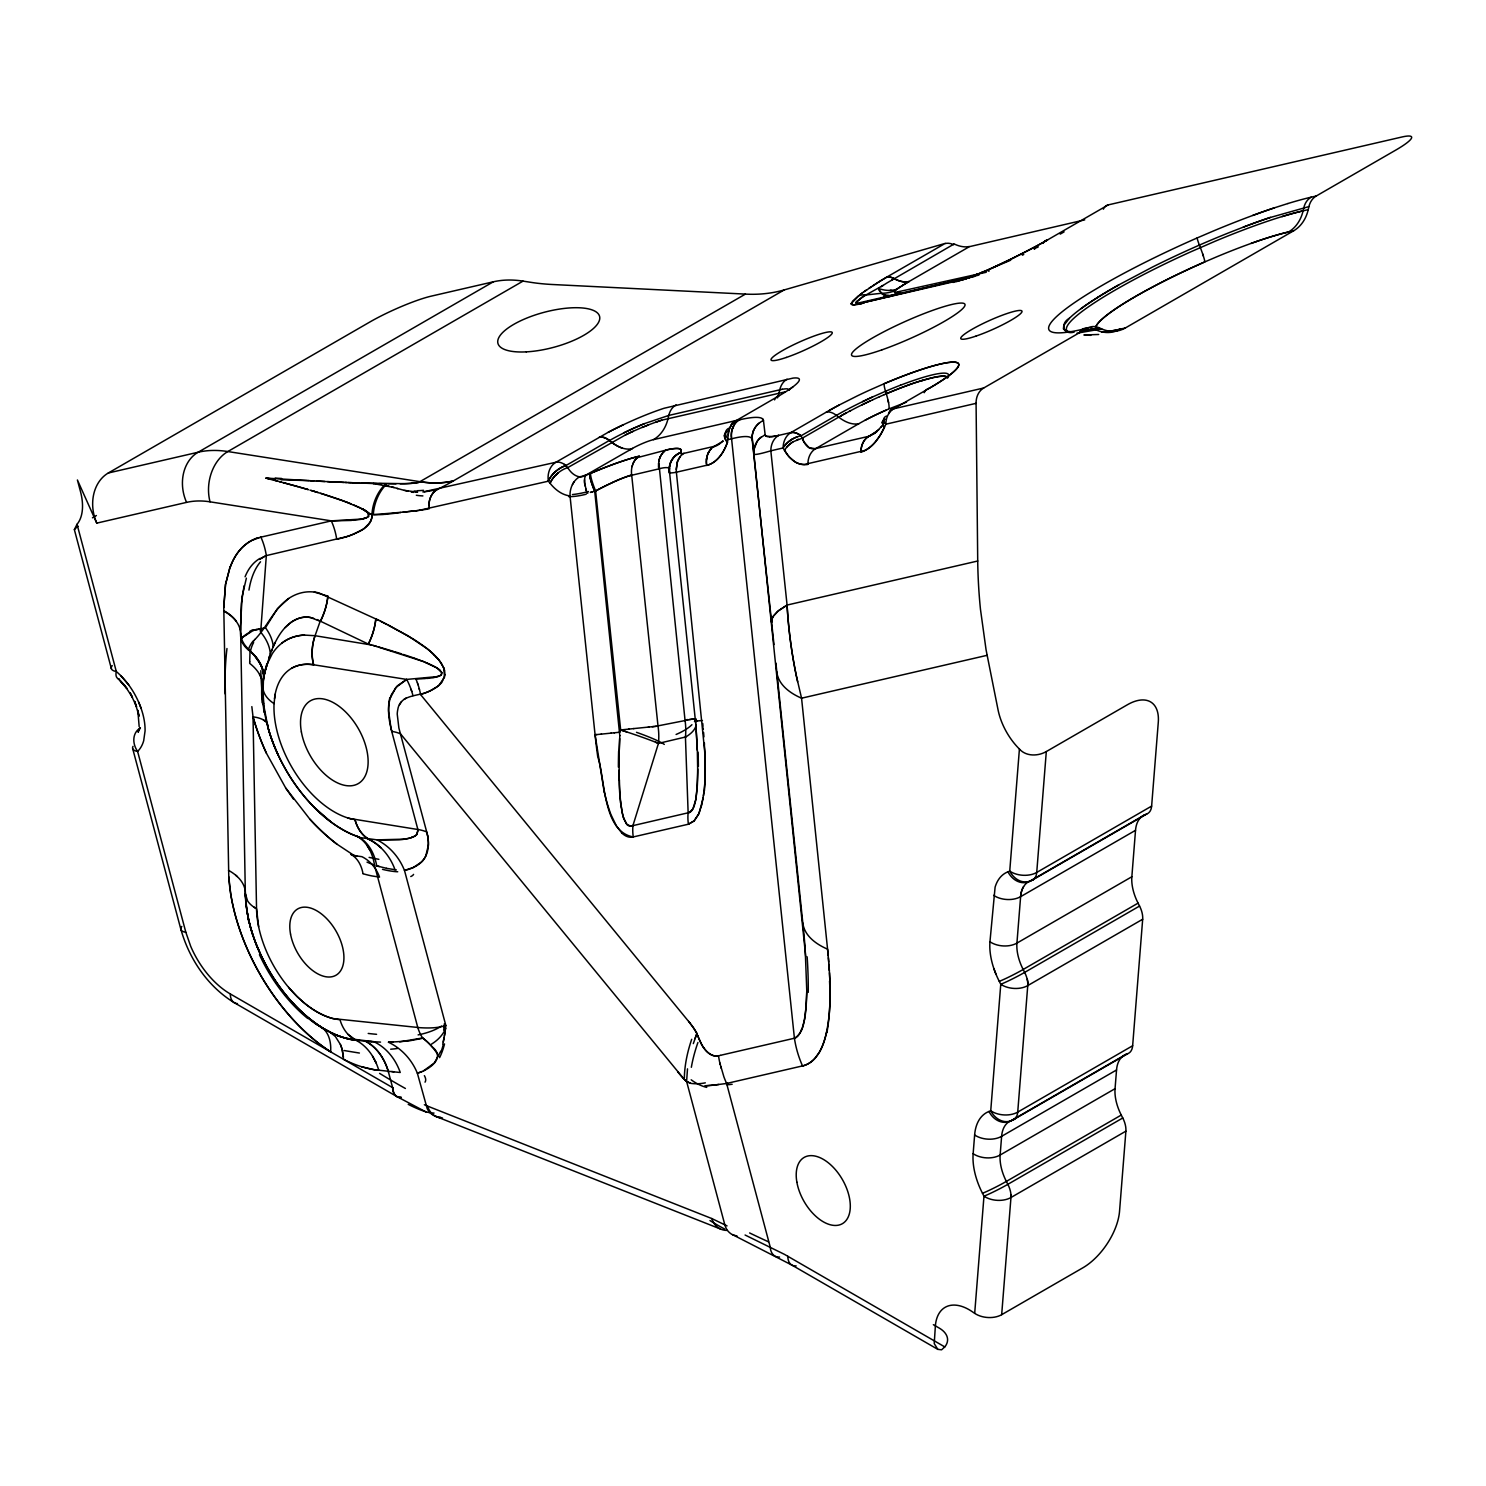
<?xml version="1.0" encoding="UTF-8"?>
<svg xmlns="http://www.w3.org/2000/svg" width="1486" height="1486" viewBox="0 0 1486 1486"><rect width="100%" height="100%" fill="white"/><g stroke="black" fill="none" stroke-linecap="round" stroke-linejoin="round"><path stroke-width="1.5" d="M697.751 768.912L696.971 790.292M704.401 790.868A174.679 103.37 83.8 0 0 704.587 750.189L676.241 470.802L677.133 462.332L680.254 456.536M422.878 491.977L555.894 462.257L608.183 432.315A59.644 8.452 -24.2 0 1 664.168 408.241L792.967 378.113A59.7 8.47 -24.2 0 1 779.388 395.592L735.013 421.281A19.169 15.399 77 0 0 730.183 427.076L729.162 429.603A19.207 15.436 77 0 0 728.214 435.175L727.471 442.271A55.966 33.119 83.8 0 1 706.649 465.434A55.874 33.063 83.8 0 0 727.416 442.196A19.132 9.752 19.7 0 1 727.601 431.07M228.77 876.461L223.773 607.533L225.482 584.667L229.977 567.188M676.167 469.353L677.597 461.05A19.114 15.38 77 0 1 683.987 453.341L714.209 446.357L723.218 441.156M223.773 607.533L225.556 584.147L230.237 566.5M249.722 661.846L249.704 663.388A57.36 35.367 2.8 0 1 262.892 686.421L262.799 688.742M933.357 1324.695L939.189 1328.057A28.698 16.569 0 0 1 944.78 1346.91L941.567 1349.808L937.796 1349.344L791.778 1265.032L731.168 1233.937A19.114 16.309 -61.3 0 1 724.796 1224.687L686.606 1081.437L687.498 1068.861M249.722 661.846L250.019 651.184A38.413 24.129 -1.1 0 1 240.639 635.525L240.602 633.835M826.532 1032.38C823.615 1045.773 817.449 1062.286 802.533 1065.908A86.077 69.229 77 0 1 794.416 1038.231L731.428 437.348A19.095 15.362 77 0 1 731.929 430.216L734.641 424.104A19.095 15.362 77 0 1 738.133 420.557L739.155 419.888A117.283 16.625 -24.2 0 1 762.374 418.68L763.451 420.482A19.021 18.798 -6.8 0 0 759.532 422.841A18.946 18.742 -6.9 0 0 756.374 425.869L755.464 427.058A19.021 18.798 -6.8 0 0 752.12 436.773L805.691 956.334M806.768 991.626L805.914 1008.753A113.233 67.947 70.2 0 1 804.632 1019.303L802.273 1028.015M139.164 726.635L137.808 710.234L139.09 716.196L134.687 701.411L136.582 706.76L130.155 692.866L132.44 697.361L124.508 685.139L120.403 680.885L126.942 688.557L118.1 678.693M386.379 868.233A116.261 25.578 29.4 0 1 379.116 866.449L376.72 865.855A57.36 40.085 -71.6 0 0 358.405 836.822A112.397 64.882 60 0 1 267.963 727.397L267.629 724.536A57.378 19.188 -15.5 0 0 256.558 717.441L253.029 716.809L251.84 706.63M413.832 867.192A200.554 71.068 67.1 0 0 422.767 860.765C429.398 852.76 429.417 841.54 426.723 832.011L398.88 728.029L397.226 714.06A33.435 18.389 63.1 0 1 397.765 709.658C399.938 695.002 416.21 696.377 426.723 692.327A151.033 89.383 83.8 0 0 433.188 689.3L433.931 688.854A77.699 45.973 83.8 0 0 438.909 685.399L444.537 677.17L443.794 667.92M619.235 751.247L619.681 738.561M400.979 1097.225A19.114 11.034 -60 0 1 392.62 1087.622L330.709 1051.902L330.746 1047.556A57.36 31.095 -57.1 0 0 321.812 1027.495L320.53 1026.677A112.527 65.105 60.1 0 1 305.837 1015.588A112.602 65.365 60.1 0 1 291.776 1001.861L288.47 997.96A113.122 65.291 60 0 1 260.533 954.031L259.456 951.672A110.558 65.087 59.8 0 1 256.242 944.52L252.954 934.898A112.936 65.198 60 0 1 250.094 925.314L249.499 922.936A113.103 65.31 60 0 1 248.143 916.973A111.32 64.697 59.8 0 1 247.419 913.481M1011 1196.824L1010.963 1194.874M619.811 735.384L619.383 746.213A463.223 284.792 -88.4 0 0 619.086 756.708L619.272 784.497A156.049 95.94 -88.4 0 0 620.256 799.728L622.151 812.508M444.946 674.625L444.574 670.427M619.792 735.7L594.716 491.309A19.114 2.768 67 0 1 589.831 473.681L590.722 473.291A19.114 2.786 67 0 0 595.607 490.937L620.665 729.96L619.959 732.208L614.145 732.802M1127.763 1053.648L1126.202 1054.261A38.246 22.067 60 0 0 1116.543 1069.976L1115.057 1088.681A38.246 22.086 60 0 0 1121.261 1115.057L1122.766 1117.974A19.114 11.034 60 0 1 1125.886 1131.162L1119.552 1211.146A47.793 25.095 -55.8 0 1 1082.811 1267.837L1001.675 1314.683A19.114 11.962 4.5 0 1 974.686 1313.345L971.993 1311.525A47.793 27.602 60 0 0 935.381 1325.865L934.23 1343.567L937.796 1349.344M428.395 845.051L425.813 855.936A123.431 43.744 67.1 0 1 421.077 862.289L413.238 867.583A338.195 119.827 67.1 0 1 404.471 870.424A57.36 53.515 77.8 0 0 377.091 839.869L361.469 837.77M262.985 684.786L263.542 674.403A57.322 38.617 8.5 0 0 260.254 663.963L254.589 655.735A57.36 38.655 8.5 0 0 250.019 651.184A57.36 38.636 8.5 0 1 255.926 657.332L258.304 660.601M704.773 783.624L703.528 795.772M660.416 456.481L659.858 457.707A18.705 15.046 76.9 0 0 658.744 461.7L684.99 719.893A57.36 46.122 77 0 1 685.436 737.149L688.129 812.693A38.246 30.742 77 0 0 688.408 824.21L633.259 836.934C602.499 831.528 605.341 778.608 597.762 756.894A369.568 218.683 83.8 0 1 595.069 734.753L570.011 495.841A19.132 15.306 -84.5 0 1 579.707 476.746A8.879 2.823 -26 0 0 585.948 474.814M658.539 463.112L658.521 467.477M974.686 1313.345L983.973 1196.174L982.487 1193.277A57.36 33.119 60 0 1 973.144 1153.693L974.63 1134.988A57.36 33.119 60 0 1 988.97 1111.472L990.753 1110.785A19.114 11.944 4.5 0 0 1017.724 1112.104L1132.648 1045.754L1142.678 919.24A19.114 11.034 60 0 0 1139.558 906.051L1138.072 903.135A38.246 22.086 60 0 1 1131.849 876.759L1135.527 830.321A38.246 22.086 60 0 1 1145.093 814.644L1146.858 813.938A19.114 11.034 60 0 0 1151.631 806.099L1158.281 722.4A47.793 25.095 -55.8 0 0 1127.428 704.735L1046.311 751.563C1038.064 756.318 1026.102 756.634 1019.415 749.037A47.812 27.602 60 0 1 998.053 709.862L986.072 649.828L980.463 609.297A143.046 36.946 86.5 0 1 977.714 560.984L976.079 403.338A19.114 15.473 73.4 0 1 983.713 387.995L1087.25 328.22A19.114 15.38 77.1 0 1 1099.083 327.737L1101.665 328.889A38.246 30.742 77 0 0 1125.329 327.979L1293.656 230.794A38.246 30.742 77 0 0 1308.237 209.637L1308.925 206.591A19.114 15.38 77 0 1 1316.225 196.022L1395.688 150.142A47.793 6.78 -24.2 0 0 1401.818 137.028L1108.203 204.901L1047.37 240.026A19.151 11.052 60 0 0 1043.153 243.128M1132.648 1045.754A19.114 11.034 60 0 1 1127.874 1053.611L1012.95 1119.942A19.114 15.547 68.6 0 1 990.735 1110.785L1000.765 984.271L999.279 981.354A57.36 33.119 60 0 1 989.955 941.771L995.1 887.161A57.36 33.119 60 0 1 1007.954 871.818L1009.737 871.112A19.114 11.944 4.5 0 0 1036.726 872.449L1151.631 806.099M1019.415 749.037L1009.737 871.112A19.114 15.547 68.6 0 0 1031.953 880.288L1146.858 813.938M973.144 1153.693A19.114 11.962 4.5 0 0 1000.134 1155.031L1001.62 1136.326A38.246 22.086 60 0 1 1011.186 1120.648L1126.091 1054.298M1001.675 1314.683L1010.963 1197.512A19.114 11.034 60 0 0 1007.861 1184.323L1006.356 1181.407A38.227 22.03 60 0 1 1000.152 1154.993M1046.311 751.563L1036.726 872.449A19.114 11.034 60 0 1 1031.953 880.288L1030.169 880.994A38.246 22.086 60 0 0 1020.622 896.671L1016.926 943.108A38.227 22.011 60.1 0 0 1023.167 969.485L1024.653 972.401A19.114 11.034 60 0 1 1027.755 985.59L1017.724 1112.104A19.114 11.034 60 0 1 1012.95 1119.942L1011.186 1120.648A19.114 15.547 68.6 0 1 988.97 1111.472M278.086 754.777A112.304 64.827 60 0 1 262.911 697.287L263.412 680.439A112.249 64.827 60 0 1 267.499 663.313L272.217 653.821A112.304 64.827 60 0 1 282.024 643.048M427.578 835.689A26.618 9.436 67.1 0 0 426.723 832.011A57.36 19.782 -14.9 0 0 417.882 829.504L349.823 818.526A85.371 49.298 60 0 1 274.056 703.584L275.17 694.166A85.371 49.298 60 0 1 313.657 664.781L406.681 679.418L437.98 676.539M260.31 537.3L260.923 537.152A57.36 46.122 77 0 1 266.328 555.615L260.663 632.089A57.36 34.642 22 0 1 270.285 654.063L264.508 673.381A159.132 120.125 11.9 0 0 263.914 676.576L263.821 677.263A57.36 38.06 8.8 0 0 250.038 651.017L251.673 652.503A57.36 37.819 8.8 0 1 263.821 677.263M724.499 435.788L724.741 434.358M444.927 675.034L441.992 682.167A45.286 26.804 83.8 0 1 437.46 686.476L430.216 690.804A195.093 115.444 83.8 0 1 422.711 693.832L420.557 694.556L688.501 1021.291M704.16 790.775L701.838 804.669L698.513 814.421L694.073 820.959L688.408 824.21L694.148 820.885L698.866 813.659M706.5 459.471L706.983 456.685A18.705 15.046 77 0 1 708.358 452.821L708.989 451.67M445.076 1031.897L442.847 1043.971M274.464 698.754L275.17 694.166M882.517 421.56L882.424 422.786L883.018 420.519A19.299 7.746 24.6 0 1 884.486 419.312M703.212 797.759L699.219 812.823M753.959 449.589L757.173 441.342A19.132 18.928 -6.8 0 1 760.126 437.998L765.141 434.766L763.451 420.482A119.53 16.94 -24.2 0 0 762.374 418.68M444.073 1038.082L443.292 1042.039M851.404 303.311L860.171 294.544M264.768 672.062L265.084 670.669M244.076 585.8L241.345 603.539L240.565 630.268M653.45 439.652A38.283 30.779 77 0 0 668.068 418.476L668.774 415.43A19.095 15.362 77 0 1 676.056 404.861M1293.656 230.794L1288.511 231.983A38.246 30.742 77 0 0 1303.092 210.826L1303.798 207.78A19.114 15.38 77 0 1 1311.116 197.192L1316.225 196.022M265.437 669.202L265.827 667.678M825.25 1037.562C832.476 1008.678 830.265 978.494 827.572 949.164L801.567 698.197L796.366 675.944A148.971 45.75 82.3 0 1 787.078 605.062L770.825 450.797A19.132 15.38 77 0 1 778.664 435.398L790.942 432.556L829.392 410.377A89.067 12.631 -24.2 0 1 839.218 405.009L857.273 395.908A88.696 12.575 -24.2 0 1 868.716 390.521L884.244 383.667A88.751 12.575 -24.2 0 1 955.089 362.231A88.751 12.575 -24.2 0 1 929.103 388.366M632.052 466.567L633.426 462.722A19.077 15.343 76.9 0 1 637.29 457.651L666.248 450.017L664.261 451.41A19.132 15.399 77 0 0 659.858 457.707M266.254 666.118L266.718 664.521M621.761 832.977A27.937 16.532 83.8 0 0 631.736 837.212L633.259 836.934A38.246 30.742 77 0 1 632.98 825.436L658.447 743.39A57.36 46.122 77 0 0 658.019 726.134L631.699 475.167A19.114 15.38 77 0 1 632.423 465.229M138.068 732.004L138.384 731.056A19.114 11.034 60 0 1 140.316 727.973A19.114 15.454 46.2 0 0 137.604 751.414L185.843 932.316L190.691 946.285A66.907 38.636 60 0 0 230.311 993.948A19.114 11.034 -60 0 0 237.463 1003.589M390.149 698.346L395.74 687.609L406.681 679.418A57.137 46.586 65.3 0 1 408.167 682.334L409.077 684.322A57.564 46.939 65.3 0 1 411.083 689.393L411.771 691.454A57.192 46.642 65.3 0 1 412.941 695.634M693.312 1043.618L696.878 1033.569A58.734 34.754 83.8 0 0 693.163 1027.402L689.002 1021.885M246.379 578.147L242.088 596.61L240.546 625.977L245.339 893.606L247.568 900.85A38.246 21.584 -1.1 0 0 252.861 906.386L256.539 908.745A85.909 49.595 60 0 0 258.62 926.67A85.426 49.317 60 0 0 290.272 989.323L291.925 991.162A85.222 49.205 60 0 0 297.033 996.474L304.073 1002.827A85.426 49.317 60 0 0 333.087 1018.597L417.77 1027.458A38.246 28.847 -84.4 0 0 422.637 1037.971L423.324 1038.491A58.158 51.713 24.3 0 1 432.277 1046.98C446.209 1057.791 429.213 1069.939 417.362 1073.208A57.36 53.607 72.6 0 0 388.478 1042.243L408.353 1041.036L422.99 1038.231M752.882 432.407L753.365 430.996M312.209 650.348A38.227 28.345 -81.1 0 1 315.069 635.711L320.177 621.241L310.351 617.489A68.43 40.196 87.9 0 0 300.376 617.879C284.049 622.783 275.876 639.129 270.285 654.063M732.319 428.878L733.322 426.352M695.002 1038.621L696.878 1033.569L697.324 1034.665M268.947 657.704L269.598 655.902M720.877 1055.227L794.416 1038.231C804.743 1032.436 804.26 1017.966 806.006 1007.768A197.898 118.973 70.2 0 0 806.749 990.252L805.171 948.737A601.904 361.878 70.2 0 0 803.703 931.629L775.915 663.127M440.729 1051.252L434.432 1062.917L423.51 1070.849M623.526 817.839L626.851 824.358L630.696 826.16L689.244 812.545L692.922 808.867L695.652 800.081A59.942 33.565 -88.5 0 0 696.785 790.255M366.15 517.89L367.061 517.425A8.842 5.591 83.2 0 0 368.324 516.422L368.268 513.469A22.03 13.894 83.1 0 0 364.553 510.348M801.511 1030.002L801.938 1028.925M271.325 651.332L272.068 649.493M368.677 515.809L368.472 513.803A5.61 3.548 83.2 0 0 367.748 512.8L366.615 511.704M366.15 517.927A53.812 33.992 83.2 0 1 362.38 519.023L331.322 520.862L210.046 501.822A143.436 82.826 60 0 0 186.567 502.379L96.776 523.128L77.402 479.978L80.485 491.587A47.812 27.602 60 0 1 77.031 524.279L74.356 529.61L111.413 668.811M693.479 807.678L692.717 809.22A11.145 6.241 -88.5 0 1 688.501 812.749L688.129 812.693M878.765 429.788L869.366 436.178L815.164 448.698L808.96 447.639L803.926 441.862A44.171 23.349 -70.6 0 1 802.403 438.129L800.824 435.621A16.699 9.659 60 0 0 799.115 434.469L798.929 434.358A19.114 11.034 60 0 0 790.942 432.556A19.114 15.38 77 0 0 783.122 447.955L784.459 450.277A59.626 34.048 -83.1 0 0 789.233 457.001L794.88 461.756A51.564 29.441 -83.1 0 0 804.52 464.431L864.35 450.592A51.88 29.627 -83.1 0 0 875.495 441.769L879.693 436.067A59.663 34.067 -83.1 0 0 884.504 427.151L885.86 424.197A19.114 15.38 77 0 1 893.68 408.799L929.066 388.385A88.696 12.575 -24.2 0 0 955.089 362.231A88.696 12.575 -24.2 0 0 884.244 383.667A19.114 2.731 67 0 0 885.526 391.264L886.288 393.79A38.246 5.461 67 0 1 888.814 408.966L906.479 402.167M275.263 642.305L273.238 646.689A57.434 33.156 25.1 0 0 265.474 627.724L277.418 608.647L288.563 598.561A102.905 60.889 83.8 0 1 318.803 592.877L378.986 620.405M254.83 639.593C267.369 626.72 273.703 609.186 288.618 598.505M695.652 723.032L669.499 471.731A19.114 18.538 31.3 0 1 680.551 452.524L680.941 451.763A72.721 10.309 -24.2 0 0 666.304 449.979A73.055 10.365 -24.2 0 1 680.495 452.543L680.309 452.914A18.204 2.582 -24.2 0 0 683.449 453.471L683.987 453.341M881.198 286.649L883.074 285.423L862.029 297.163L856.122 302.717A35.162 4.514 -22.4 0 0 856.4 303.088A34.995 4.514 -22.7 0 0 857.032 303.33L967.962 277.771M74.393 529.61L76.232 527.771M572.481 484.492L573.912 482.077M399.511 704.735L401.517 701.726M441.491 674.403L441.788 672.638L441.268 674.7M784.459 450.277L786.744 447.119A19.504 12.631 -30 0 1 789.735 444.24A19.504 12.612 -29.9 0 1 793.208 441.714L802.384 438.129L841.225 415.727M894.275 291.386L894.721 290.847A13.504 1.913 -24.2 0 1 896.485 289.399L897.897 288.47M346.479 536.687A255.202 151.015 83.8 0 0 353.724 534.143L363.754 528.849L369.68 522.961A16.866 9.975 83.8 0 0 370.887 520.713M417.12 833.999L417.882 829.504L391.097 729.013L388.608 711.051A57.954 33.454 60 0 1 391.542 694.464L397.282 685.882L406.681 679.418M882.795 424.885L883.836 423.38M797.072 436.884A19.188 12.501 -29.8 0 0 784.552 445.819L783.122 447.955L770.825 450.797M882.127 425.795L881.031 427.206M881.718 426.315L874.808 433.355L868.79 436.327A19.132 15.38 76.9 0 0 860.97 451.707A19.114 15.38 77 0 1 868.79 436.327L876.889 431.646M894.461 291.126L894.721 290.847A38.264 35.813 43.1 0 1 881.477 293.262L865.558 295.027L856.456 301.602M1069.418 318.245C1059.982 323.335 1062.973 335.334 1074.137 332.084L1065.722 331.118L1063.4 328.889L1063.79 325.471L1069.418 318.245A148.581 21.064 -24.2 0 1 1080.879 308.735A148.321 21.027 -24.2 0 1 1118.754 284.903L1152.467 267.071A148.433 21.045 -24.2 0 1 1199.443 245.079A148.321 21.027 -24.2 0 1 1228.978 232.726L1243.355 227.117A148.47 21.12 -24.2 0 1 1270.419 217.383M445.317 1025.972L443.887 1027.309L445.819 1025.451L404.489 870.424L413.87 867.285M285.052 627.649L290.866 622.448A69.08 40.568 88 0 1 300.376 617.879A68.43 40.196 88 0 1 310.351 617.489L313.676 618.306M556.08 474.74L558.179 472.864M250.465 650.812A38.264 24.575 7.1 0 1 241.419 638.107A13.04 2.452 -73.9 0 1 241.234 638.107L244.521 635.636M242.72 637.234L253.177 630.491A82.102 42.797 50.3 0 1 256.428 629.414M245.264 635.024L250.168 631.791M77.086 527.047L78.108 526.267M861.397 293.615L860.301 294.432M860.617 294.191L862.27 292.983M259.4 559.423L266.328 555.597L346.479 536.706M861.676 293.411L863.663 291.98M790.162 388.849L792.93 386.862M789.493 441.008L791.871 439.392M863.533 292.073L879.415 281.541M864.48 291.386L866.802 289.77M404.062 699.349L406.031 698.067M260.236 558.829L263.449 556.897M868.957 288.303L871.632 286.519M898.213 288.265L901.092 286.389M899.42 287.467L896.671 289.287A38.246 29.126 55.7 0 1 891.247 290.29L889 290.42A38.227 29.163 56.1 0 1 878.449 288.451L881.291 293.076L885.136 295.454M899.81 287.207L902.615 285.423M872.635 285.906A110.243 15.622 -24.2 0 1 886.622 277.195L945.226 243.388L784.144 289.956L453.249 480.981A65.031 9.213 -24.2 0 1 436.81 489.804L434.859 491.197A19.114 15.38 77 0 0 429.008 505.779L429.268 508.714L427.206 509.159M629.377 729.05L620.665 729.96A57.36 3.678 17.3 0 1 658.465 743.39L685.77 736.945M953.752 244.206L886.938 282.972A121.815 16.513 -24.6 0 0 883.186 285.386M892.009 279.87L894.163 278.625A38.246 22.086 60 0 0 908.986 281.541L969.374 246.676L1084.761 219.854M96.776 523.128A38.246 30.742 77 0 1 108.311 472.994L369.698 322.091A47.793 6.78 -24.2 0 1 431.181 296.16L493.278 281.82A181.645 104.874 60 0 1 523.016 281.114L531.041 282.359A191.248 65.997 -14.9 0 0 552.941 284.532L745.433 294.098A205.7 143.232 57.8 0 0 784.144 289.956M493.278 281.82L198.102 452.246L108.311 472.994M92.448 517.815L96.404 515.531M523.016 281.114L227.841 451.54A181.626 104.856 60 0 0 198.084 452.227A38.227 30.742 77 0 0 186.567 502.379M412.086 483.284L416.823 482.764A8.192 2.563 -16.5 0 0 418.68 482.393L745.433 294.098M418.569 510.478L548.334 481.185A19.114 11.349 -38.9 0 1 565.999 465.508L609.39 440.45L611.675 442.252A38.339 22.123 60 0 0 622.225 448.066M652.707 439.819L651.852 440.06A16.792 2.378 -24.2 0 0 632.479 448.4L585.15 475.557M629.024 450.388L632.534 448.363M1060.205 234.119L1064.125 231.853M784.552 445.819A19.114 12.464 -29.8 0 1 801.047 435.807L836.432 415.374L838.717 417.157A38.227 22.067 60 0 0 858.927 423.659A45.694 6.483 -24.2 0 1 880.938 412.439L888.071 409.282M802.384 438.129C804.019 443.924 808.978 450.369 815.74 448.586L858.927 423.659M1145.093 814.644L1030.169 880.994A19.114 15.547 68.6 0 1 1007.954 871.818M1135.527 830.321L1020.622 896.671A19.114 11.962 4.5 0 1 993.632 895.334M1131.849 876.759L1016.926 943.108A19.114 11.962 4.5 0 1 989.955 941.771M1138.072 903.135L1023.148 969.485A19.114 1.356 -27.1 0 1 999.279 981.354M1139.558 906.051L1024.653 972.401A19.114 1.356 -27.1 0 1 1000.765 984.271A19.114 11.962 4.5 0 0 1027.755 985.59L1142.678 919.24M1116.543 1069.976L1001.62 1136.326A19.114 11.962 4.5 0 1 974.63 1134.988M1000.134 1155.031L1115.057 1088.681M1121.28 1115.057L1006.356 1181.407A19.114 1.356 -27.1 0 1 982.487 1193.277M1122.766 1117.974L1007.861 1184.323A19.114 1.356 -27.1 0 1 983.973 1196.174A19.114 11.962 4.5 0 0 1010.963 1197.512L1125.886 1131.162M841.206 415.727A72.925 10.346 -24.2 0 1 845.144 413.554L856.493 407.591A72.925 10.346 -24.2 0 1 872.691 399.79M845.163 413.535L846.518 412.811M849.286 411.325L850.698 410.582M419.219 482.244L420.389 481.761A200.759 115.908 60 0 0 453.249 480.981M632.98 825.436L630.826 826.142A10.346 6.353 -88.5 0 1 627.203 824.749L626.851 824.358M1022.349 255.202L1023.743 254.477M1013.229 258.044L986.481 270.619M1013.879 257.728L991.181 268.539M264.248 556.488L265.678 555.857M870.294 400.904L868.716 401.647A72.48 10.253 -24.2 0 0 861.75 404.972M734.678 421.077L735.774 420.687M631.216 432.222L633.166 431.311M612.994 482.3L608.164 484.547A62.802 11.368 -29.7 0 0 595.607 490.9L594.214 491.439M872.654 399.808L879.415 396.762M872.356 397.059A75.229 10.662 -24.2 0 0 862.66 401.629A74.541 10.551 -24.2 0 1 872.356 397.059L885.526 391.264A75.229 10.662 -24.2 0 1 900.516 385.171M879.415 396.762L884.281 394.644M1010.684 260.199L975.057 275.207M1099.083 327.756L1093.956 328.945A19.114 15.38 77 0 0 1082.124 329.409A161.918 22.959 -24.2 0 1 1062.973 311.094A161.918 22.959 -24.2 0 1 1197.196 237.927L1213.449 230.962A161.918 22.959 -24.2 0 1 1274.505 207.799L1287.842 203.545M984.141 271.622L986.37 270.656M884.281 394.644L885.953 393.939M885.897 393.957L886.288 393.79A73 10.365 -24.2 0 1 914.466 382.886L922.49 380.36A72.925 10.346 -24.2 0 1 947.622 378.131M865.558 294.915A19.132 16.513 54 0 0 858.481 295.77L852.444 301.342L851.645 304.128A43.818 6.204 -24.2 0 0 854.227 304.779L964.005 279.368A43.93 6.223 -24.2 0 0 975.578 275.151L984.085 271.641M589.589 473.774L587.676 474.554A19.912 2.823 -24.2 0 1 586.023 475.223A19.132 6.65 68.9 0 0 584.555 479.737A19.114 6.724 68.5 0 0 584.648 483.247L587.007 493.259L587.936 493.018M641.989 427.466L642.955 427.058M422.005 1071.517L417.362 1073.208L427.225 1108.723A19.114 16.755 -66.6 0 0 440.655 1117.249M623.916 432.779A46.196 6.557 -24.2 0 1 644.404 423.64L668.774 415.43L782.212 389.258M1031.841 880.325L1031.953 880.288A19.114 11.015 59.2 0 0 1035.296 877.502M797.053 439.745L798.391 439.243M411.956 837.38A112.713 55.242 62.9 0 1 409.096 838.234L402.91 839.441A286.594 140.594 63.1 0 1 399.214 839.813L377.091 839.869L405.065 839.126A155.956 76.51 63.1 0 0 411.195 837.714L412.235 837.305A56.709 27.825 63.4 0 0 416.359 834.965L418.068 830.507A4.439 2.173 63.1 0 0 417.882 829.504M1251.119 243.407L1256.45 241.531M260.143 537.338L251.988 540.384A120.626 69.638 60 0 0 230.144 567.355M257.004 538.266L259.14 537.598M444.611 1025.86L445.819 1025.451L445.596 1027.625A263.839 93.488 67.1 0 1 444.444 1036.058M422.637 1037.971L399.715 1041.835M253.177 630.491L265.474 627.724M922.49 380.36L914.336 382.979A72.925 10.346 -24.2 0 0 886.343 393.753M963.151 279.331L964.693 278.848M658.855 421.132A39.342 5.312 -23.9 0 1 660.081 420.742L660.527 420.575A40.921 5.572 -23.9 0 1 661.772 420.166L785.091 391.877M958.953 280.947L960.569 280.464M629.971 475.669L658.688 468.926M363.866 518.688L362.324 519.06A102.46 64.715 83.3 0 1 360.875 519.357L353.074 520.323M955.907 281.783L957.393 281.374M850.828 303.571A49.075 6.966 -24.2 0 0 861.676 303.59A19.114 15.362 77 0 1 864.741 302.345L978.94 275.077M974.612 276.415L956.222 281.188A19.114 15.38 77 0 0 953.12 282.47M593.248 491.699L592.264 491.94A39.49 3.065 -15.3 0 1 590.796 492.312L590.332 492.423M436.512 676.966L435.565 677.189M418.829 482.356L414.074 483.117M636.974 456.796L639.277 456.258M727.824 1083.183L802.533 1065.908M436.847 489.786L424.346 491.866M260.663 537.208L331.322 520.862A57.36 46.122 77 0 1 336.728 539.325L341.111 538.248A313.193 185.341 83.8 0 0 349.842 535.61L359.798 531.282A80.263 47.496 83.8 0 0 366.392 526.806L366.856 526.304A31.819 18.835 83.8 0 0 369.457 523.295M986.147 272.291L894.423 292.593L895.482 292.798M1308.925 206.591L1270.27 217.495A148.321 21.027 -24.2 0 0 1243.299 227.135M1282.028 216.603A146.39 20.748 -24.2 0 1 1302.999 210.882L1308.237 209.637M1082.124 329.409L1087.25 328.22M1101.665 328.889L1077.034 333.18M1125.329 327.979L1120.184 329.168A38.246 30.742 77 0 1 1096.538 330.078L1093.956 328.945A148.433 21.045 -24.2 0 1 1082.885 331.137L1080.489 331.489M653.487 439.633L740.195 419.591M888.647 413.61A19.151 11.052 60 0 1 893.68 408.799L983.713 387.995M976.079 403.338L885.86 424.197A19.114 7.671 24.6 0 1 886.529 416.08M977.751 561.002L787.097 605.062L778.738 610.467L773.5 615.984A86.058 26.265 -6 0 0 771.661 622.467A86.039 26.246 -6 0 1 773.5 615.984L777.419 611.563L787.097 605.062A149.51 45.917 82.3 0 0 797.629 681.758M987.075 655.326L801.567 698.197A86.039 43.001 -5.9 0 1 776.844 672.006M720.45 1055.32L719.688 1055.506M899.476 292.333L900.367 292.129A38.246 30.742 77 0 1 894.108 294.692L893.03 294.934A49.41 8.73 -27.1 0 1 889.817 295.491L887.458 295.658M1093.956 328.945L1079.783 331.545M435.194 677.282L433.262 677.653M718.927 1055.654L717.887 1055.859M718.574 1055.729L718.481 1055.747A85.909 68.43 76.9 0 0 719.818 1062.88L723.886 1076.811A85.891 68.43 76.9 0 0 726.617 1083.48L770.194 1246.903A19.114 11.869 -64.1 0 0 779.537 1257.045M899.16 292.389L895.742 292.816M988.19 271.158L989.286 270.935M985.961 271.585L982.636 272.235A19.132 3.288 67.2 0 0 981.819 272.625M426.501 509.289L416.619 510.701M256.484 629.525L260.087 628.968A38.246 30.76 77 0 0 260.644 632.089M432.89 677.709L430.791 678.025A226.281 142.935 83.3 0 1 427.615 678.378L426.556 678.47M696.061 720.821A57.36 23.293 -2 0 0 695.411 718.983L696.21 730.833A413.145 231.259 -88.5 0 1 697.324 750.3L697.733 772.869A136.582 76.436 -88.5 0 1 697.231 787.116L696.061 797.741A31.466 17.609 -88.5 0 1 693.776 807.177M398.527 512.819L396.242 513.134M405.808 511.89L374.249 514.602A181.589 107.456 83.8 0 1 371.89 514.435L371.816 514.416M399.66 512.67L400.774 512.521M395.833 513.19L384.447 514.435M718.834 1084.464L710.717 1085.449M715.063 1084.947L724.629 1083.721M403.003 512.224L407.498 511.686M725.948 1083.573L727.583 1083.238L725.298 1083.647M714.432 1085.04L704.828 1085.783M406.514 511.797L416.303 510.72M408.334 511.574L413.182 511.054M417.807 510.552L414.984 510.868M1083.833 334.982L1098.711 334.48M628.727 729.106L633.965 728.567M611.006 733.137L614.498 732.765M633.593 728.604L648.862 727.044M601.161 734.14L611.34 733.1M648.323 727.1L654.434 726.487M652.168 726.71L656.273 726.301M601.458 734.103L595.069 734.753L604.208 792.001M686.588 719.726L688.074 719.577M702.432 720.487L695.188 721.156L697.213 720.989M655.215 726.413L691.826 719.224M595.069 734.753L596.926 734.567M689.448 719.447L690.693 719.335M691.603 719.243L696.005 718.871L692.81 719.131M710.104 1085.504L707.002 1085.727M425.498 678.545L423.361 678.693M351.532 520.434L332.771 520.88M383.648 514.49L382.088 514.565A220.931 130.731 83.8 0 1 371.89 514.453L370.163 513.915A7.114 4.272 77.1 0 1 369.42 513.302M890.133 290.402L891.266 290.327M888.832 295.584L882.74 294.414A78.498 20.061 -77.3 0 1 881.737 293.485M422.414 678.749L419.962 678.861M419.089 678.898L415.839 678.991A57.211 45.769 72.2 0 1 417.417 682.743M769.581 436.735L767.203 436.512A75.117 10.643 -24.2 0 1 765.16 434.766A75.805 10.755 -24.2 0 0 766.627 436.345L771.698 436.605A62.022 8.786 -24.2 0 0 778.645 435.398M393.047 1042.15L388.478 1042.243M400.161 483.767L404.266 483.674A86.764 27.138 -16.5 0 0 413.851 483.173M396 483.823L388.292 483.786M304.5 635.061A112.36 64.864 60 0 0 282.043 642.974A112.397 64.882 60 0 1 304.481 635.098L315.069 635.711L371.704 645.017M386.992 483.786L384.372 483.749M381.772 483.712L379.171 483.656M376.552 483.6L373.135 483.544M361.228 483.024L404.619 483.674A97.184 30.426 -16.5 0 0 412.049 483.303M416.099 492.07L417.622 492.107M361.321 483.08L356.38 482.857M359.148 483.006L353.259 482.746M361.618 483.043L373.432 483.563M355.878 482.876L350.157 482.616M348.096 482.541L352.888 482.764M349.916 482.653L341.706 482.281M344.993 482.411L347.055 482.504M343.953 482.411L338.827 482.151M416.86 492.089L404.118 490.324M341 482.281L336.338 482.04M329.409 1031.841L336.635 1035.203A113.27 65.403 60 0 0 341.576 1037.042L349.656 1039.253A113.902 65.83 60.1 0 0 355.934 1040.237L365.37 1041.147A101.605 19.077 18.3 0 0 367.618 1041.352L370.33 1041.556A103.277 19.392 18.3 0 0 371.871 1041.63L380.546 1042.113M334.684 481.966L338.028 482.151M335.074 482.003L332.195 481.835M329.706 481.724L334.461 481.984M331.118 481.817L327.514 481.613M329.52 481.743L310.277 480.721M324.802 481.501L316.388 481.074M1085.189 335.037L1090.817 335.334M313.862 480.925L265.975 478.102L270.211 479.198M281.058 479.792L307.286 480.572M309.069 480.665L307.881 480.591M373.599 483.563L394.069 487.557M396.335 869.904L386.527 868.344M274.706 479.272L265.975 478.102L271.121 479.439M379.432 484.102L381.252 484.325M420.389 481.761L227.841 451.54A38.227 28.29 -81.1 0 0 210.046 501.822M395.035 869.774A57.378 50.227 -89 0 0 370.831 840.296L368.639 839.144A38.246 28.29 -81.1 0 1 354.968 819.622L351.532 818.953M314.326 592.078L327.663 596.053M737.13 1236.111L732.542 1234.736M408.26 491.197L404.972 490.529M356.714 855.936L361.952 856.698A38.246 33.472 -89 0 1 379.543 877.13L371.871 875.923A98.485 24.389 31.7 0 1 363.104 873.749M404.118 490.324L392.063 486.981M346.74 1038.398L373.859 1041.705A57.36 47.812 -88.5 0 1 400.254 1072.483L397.431 1072.205A164.853 12.222 11.4 0 1 394.477 1071.908A164.352 12.185 11.4 0 1 392.193 1071.666L374.026 1069.679L361.525 1066.707A153.801 88.807 60 0 1 343.563 1059.332L342.337 1050.398A57.36 35.032 -63 0 0 340.405 1044.491L335.409 1036.541L330.003 1032.157M351.123 818.86L350.139 818.6M346.442 1038.51L348.058 1038.9M346.442 1038.324L346.145 1038.25A112.453 64.938 60 0 1 318.673 1025.526L307.936 1017.483A112.453 64.938 60 0 1 260.44 954.346A112.063 64.827 60 0 1 248.088 917.196L246.137 905.16A113.14 65.235 60.1 0 1 245.32 893.606L245.339 893.067A57.36 32.395 -1.1 0 0 228.547 870.369L228.547 870.573M270.601 479.309L272.031 479.681M272.347 479.755L274.353 480.294M273.851 480.164L277.622 481.148M275.133 480.498L276.767 480.925M277.25 481.037L294.674 485.755M279.461 481.631L281.3 482.133M385.654 485.179L386.75 485.476M283.139 482.616L298.166 486.721M349.86 818.526L347.817 817.932M379.283 866.579L376.571 865.818M387.846 485.773L388.923 486.071M295.974 486.126L301.639 487.705M373.395 645.481L423.231 661.474L436.68 667.79L441.769 672.545L439.596 669.815M299.633 487.167L307.899 489.507M376.645 646.41L368.342 644.07L316.964 619.551M303.293 488.207L305.67 488.857M378.428 646.912L393.474 651.351M396.985 488.411L397.914 488.69M305.707 488.894L306.785 489.173M306.896 489.228L308.475 489.674M309.98 490.139L314.122 491.327M311.243 490.51L313.565 491.16M313.676 491.234L315.125 491.625M314.27 491.402L318.041 492.516M315.162 491.68L326.4 495.098M374.639 865.242L367.023 862.159M320.66 493.333L346.888 502.157M395.127 651.852L401.759 653.933M620.665 729.96L626.683 731.911M327.013 495.34L332.418 497.086M403.412 654.472L414 658.038M333.31 497.383L336.43 498.442M857.088 303.311L856.122 302.717A36.89 4.737 -22 0 1 856.679 301.528M336.876 498.59L338.232 499.055M338.678 499.222L340.015 499.686M340.461 499.835L341.799 500.318M414.575 658.242L423.584 661.623M342.244 500.485L360.225 507.84L369.048 513.227M347.13 502.305L351.123 503.865M442.475 1117.955A19.114 16.885 -68.5 0 1 427.559 1106.104L711.831 1218.557L727.044 1225.894M435.992 1116.488L720.264 1228.922M427.355 1106.03L424.364 1104.748M655.586 742.22L658.447 743.39M424.866 662.143L426.482 662.812M353.204 504.72L364.534 510.051A47.663 30.389 83.6 0 1 367.079 511.63M426.946 662.997L428.748 663.778M429.287 664.019L430.364 664.521A138.105 87.247 83.2 0 1 434.822 666.731M687.851 1082.087L690.377 1083.201L686.606 1081.437A58.307 20.655 67.1 0 1 683.374 1078.334L400.551 733.88A57.36 19.782 -14.9 0 0 391.71 731.372M333.328 1033.754L331.675 1032.974L332.845 1034.107M375.828 618.9A57.36 43.465 -64.6 0 1 368.342 644.07A57.415 43.503 -64.6 0 0 375.828 618.9L386.899 624.306M745.08 1235.015L784.515 1254.388L934.192 1340.799M380.565 621.167L407.758 635.655L427.076 648.676A164.742 97.482 83.8 0 1 430.438 651.425L438.834 659.84L443.72 667.753M426.519 1112.234L396.948 1096.612M388.478 625.104L413.461 639.166A367.469 217.458 83.8 0 1 418.142 642.212L422.804 645.444A161.9 95.791 83.8 0 1 434.284 654.843M361.525 1066.707A154.303 89.104 60 0 0 378.8 1070.31A57.36 43.261 -84.4 0 0 355.934 1040.237L348.096 1034.405M934.824 1341.152L944.78 1346.91M230.311 993.948L330.709 1051.902A153.597 88.677 60 0 1 232.355 902.875A154.265 89.067 60 0 1 228.825 877.334L228.788 876.759M396.576 1096.389L234.268 1002.697C207.706 986.481 189.205 958.972 180.865 929.289M324.078 1028.888L326.456 1030.244L322.889 1028.163A112.843 65.124 60 0 1 305.856 1015.607A113.103 65.31 60 0 1 291.813 1001.787M355.73 856.586L336.913 844.141A152.556 88.083 60 0 1 309.868 819.176L285.814 788.174L266.44 753.253A152.854 88.25 60 0 1 253.029 716.809L256.539 908.745L258.62 926.67M263.431 719.948L265.344 721.304M254.013 907.203L255.239 907.983M364.572 510.2L362.677 509.048A47.849 30.296 83.5 0 1 366.652 511.574M368.639 839.144L366.578 837.788A38.246 28.29 -81.1 0 1 354.968 819.622M564.494 464.431L565.869 465.415M570.011 495.915A56.449 33.398 83.8 0 1 550.061 483.247L548.334 481.185A19.114 15.362 77 0 1 555.913 462.257A19.114 11.034 60 0 1 564.959 464.728L565.163 464.877M610.244 441.119L608.331 439.689A19.188 11.071 60 0 0 604.115 437.534M801.047 435.807L798.669 434.191A18.278 10.495 59.7 0 0 791.016 432.723M564.959 464.728L567.708 467.626A37.187 21.454 -85.9 0 0 579.707 476.857M367.321 511.834L368.268 512.596M611.526 442.141L611.675 442.234A38.246 22.086 60 0 0 631.884 448.735M423.25 1038.435L423.324 1038.491A57.341 50.97 24.4 0 1 438.017 1054.986M331.267 822.204L313.695 806.805M235.68 875.198L237.184 876.517M380.918 847.782L377.072 844.457A57.397 50.06 89.7 0 0 368.602 839.237M133.016 746.343A19.114 6.594 -14.9 0 0 137.604 751.414A52.604 30.37 60 0 0 143.696 740.697L145.071 730.926A52.604 30.37 60 0 0 142.823 713.93C138.291 697.64 129.096 682.576 116.298 671.486A19.114 6.594 -14.9 0 1 112.23 665.598M434.265 654.917L436.494 657.183M621.761 832.959L616.411 825.919L611.489 815.777M120.719 675.554L128.911 685.157M288.637 987.391L297.033 996.456A85.668 49.465 60 0 0 304.073 1002.827A85.222 49.205 60 0 0 333.087 1018.597L340.015 1019.842A38.246 28.847 -84.4 0 0 355.265 1039.884A112.546 64.975 60 0 1 317.465 1024.69M677.746 1071.889L679.975 1074.564A63.917 22.643 67.1 0 0 686.606 1081.492M688.612 1021.421L689.708 1022.777M626.553 824.006L623.916 818.953A36.537 22.457 -88.4 0 1 622.17 812.489M285.832 788.174L293.392 799.059M367.339 845.905L369.55 849.583M879.601 291.015L878.56 288.878M438.036 1054.986L438.76 1056.23M372.54 1056.156L376.069 1062.899L374.992 1060.558M259.511 674.291L260.979 677.263M697.584 1035.333L698.197 1036.912A48.778 28.866 83.8 0 0 703.807 1048.206M697.937 1036.262L701.485 1044.101A34.94 20.674 83.8 0 0 703.918 1048.02A29.664 17.553 83.8 0 0 717.905 1056.007M138.625 702.042L140.984 707.986M696.878 1033.569L697.751 1035.779M995.787 973.739L993.874 968.612M1199.425 245.097L1200.354 247.568A38.246 2.563 66.4 0 1 1204.793 261.907A119.103 16.885 -24.2 0 0 1095.553 327.96A119.029 16.885 -24.2 0 1 1204.793 261.907L1216.755 256.799A119.029 16.885 -24.2 0 1 1288.529 231.983A119.103 16.885 -24.2 0 0 1256.524 241.494M417.343 682.78L418.03 684.712A57.545 46.047 72.2 0 1 419.201 688.612L419.721 690.581A57.211 45.769 72.2 0 1 420.612 694.482M417.696 683.746L418.03 684.712M411.083 689.393L411.771 691.454M1202.657 253.92L1203.363 256.038M585.651 488.801L586.06 490.269M720.654 1066.428L721.137 1068.174M417.77 1027.458L374.509 865.205A57.36 38.766 -70.4 0 0 357.216 836.414L358.405 836.822A112.49 64.957 60 0 1 267.889 727.304M388.515 1072.26L388.236 1071.22A57.36 43.28 -84.4 0 0 365.37 1041.147A57.36 43.28 -84.4 0 1 388.236 1071.22L392.62 1087.641M267.963 727.378L263.412 703.51M77.031 524.279L116.298 671.486A19.114 8.266 -49.8 0 0 119.753 679.195M132.718 748.74L180.958 929.66M444.5 670.093L441.806 664.001A46.995 27.807 83.8 0 0 436.475 657.258M419.201 688.612L419.461 689.597M719.818 1062.88L720.227 1064.663M888.071 400.366L888.554 402.595M585.038 485.941L584.648 483.247A19.114 6.65 68.8 0 1 584.555 479.737M246.862 909.989L245.394 895.018M621.111 806.694L620.516 802.031M752.195 439.745L773.983 644.571M706.686 458.059A19.151 15.399 77 0 0 706.463 463.818L706.63 465.285L675.35 472.437A37.819 2.879 -15.3 0 1 669.369 471.935A19.132 18.538 31.4 0 1 680.439 452.71M343.415 1056.992L342.337 1050.398A57.341 34.661 -63.9 0 0 340.387 1044.491M702.748 723.459L703.027 726.431M828.204 955.628L827.572 949.164A86.039 43.001 -5.9 0 1 802.849 922.992M703.175 727.917L703.305 729.403M828.389 957.764L828.761 962.074M703.565 732.394L703.937 736.87M828.928 964.21L829.355 970.618M695.931 726.914L696.08 728.846M246.137 905.16L245.339 893.606A38.246 21.584 -1.1 0 0 245.747 896.782M696.21 730.796L697.305 750.263M228.844 877.52L230.739 894.126A153.745 88.77 60 0 0 245.376 944.52A153.634 88.714 60 0 0 330.709 1051.902M704.364 742.851L704.457 744.337M829.485 972.754L829.875 981.262M619.123 779.76L618.993 770.25M594.716 491.309A19.114 2.786 67 0 1 589.831 473.662M595.607 491.012A58.028 10.421 -29.7 0 1 631.903 475.018M637.122 456.722A77.105 10.941 -24.2 0 0 590.704 473.31A76.845 10.885 -24.2 0 1 639.444 456.146M291.59 668.31A85.241 49.224 60 0 1 313.695 664.799A38.246 28.308 -81.1 0 1 315.069 635.711M313.583 664.855A38.227 28.438 -80.9 0 1 312.079 650.348M274.056 703.602A38.246 23.256 2.8 0 1 262.892 686.792M263.431 680.477A112.304 64.827 60 0 1 267.499 663.369M441.323 674.885A26.637 16.829 83.4 0 1 436.475 676.743M585.15 475.687A8.433 3.158 -27.9 0 1 579.466 476.95M361.228 837.807A66.647 25.708 42.1 0 1 358.479 836.971M752.157 439.782A97.779 15.956 -27.2 0 0 733.991 438.203L728.456 439.54A19.095 9.752 19.7 0 1 728.753 428.228M752.12 436.773A19.151 18.946 -6.8 0 1 759.587 422.767M731.428 437.348A19.151 15.399 77 0 1 738.152 420.538M350.789 854.264A38.246 26.729 -71.6 0 1 362.993 873.619M356.77 856.01A64.344 22.29 39.4 0 1 350.845 854.376M1287.823 203.545A161.918 22.959 -24.2 0 1 1311.135 197.192M722.753 440.971A36.463 21.045 -85.8 0 1 714.134 446.617M706.463 463.818A19.077 15.343 77 0 1 714.19 446.394M708.358 452.821A19.151 15.399 77 0 1 711.311 448.605M727.471 442.271A19.114 9.752 19.7 0 1 727.044 431.404M669.499 471.731A19.132 18.538 31.1 0 1 680.551 452.524M727.081 1230.408A19.114 16.885 -68.4 0 1 711.831 1218.539M248.311 649.754A58.418 36.909 49.2 0 1 253.159 641.023M250.428 651.295A56.728 34.587 55.8 0 1 253.623 642.546M253.456 641.376A93.246 59.867 43.7 0 1 254.682 639.463M787.023 379.209A19.077 15.343 77 0 0 779.76 389.778L779.054 392.824A38.246 30.742 77 0 1 777.531 397.876M753.885 454.029A19.114 18.909 -6.8 0 1 761.296 437.051M770.621 450.871A87.098 4.83 -20.8 0 1 754.126 453.936M892.102 296.086A50.84 9.492 -28.3 0 1 887.328 296.513M802.589 1066.001A70.455 40.679 60 0 0 815.201 1057.958L819.455 1052.069A122.372 70.641 60 0 0 825.213 1037.525M801.344 1029.817A29.441 17.702 70.2 0 1 794.546 1038.547M718.5 1055.896A29.906 17.702 83.8 0 1 703.881 1048.094M829.541 981.094A264.527 152.724 60 0 1 826.922 1032.714M378.874 859.317A149.919 17.033 17.6 0 1 369.104 857.403M413.572 874.381A149.993 23.683 23.3 0 1 410.768 876.536M397.728 871.762A115.555 27.008 30.7 0 1 382.478 869.347M453.249 480.962A200.814 115.927 60 0 1 420.371 481.724M609.39 440.45A19.114 11.034 60 0 0 599.285 437.218A19.169 11.052 59.8 0 1 604.115 437.571M609.799 440.358A46.196 6.39 -24.3 0 1 644.367 423.714M608.183 432.315A59.607 8.452 -24.2 0 1 623.266 424.792M696.247 724.574A57.36 23.293 -2 0 1 685.436 737.149M684.34 1078.093A171.67 98.262 -42 0 1 691.696 1039.29M689.708 1022.814A69.582 41.181 83.8 0 1 696.934 1033.476M924.218 392.713A19.132 11.034 60 0 1 929.066 388.385M829.392 410.377A88.696 12.575 -24.2 0 1 839.218 405.009M888.591 413.777A19.114 11.034 60 0 1 893.68 408.799M826.327 412.124A19.114 11.034 60 0 1 836.432 415.374M778.627 435.417A63.136 8.953 -24.2 0 1 769.599 436.717M730.871 425.776A19.114 11.034 60 0 1 736.034 420.612M774.559 399.901A19.114 11.034 60 0 1 779.407 395.573M945.263 243.518A19.374 13.485 60.6 0 1 953.715 244.707M894.163 278.644A19.151 11.052 60 0 0 886.752 277.176A19.114 11.034 60 0 1 894.163 278.606A38.246 22.123 60.1 0 0 908.986 281.56A67.557 9.585 -24.2 0 0 901.798 285.962M879.545 281.504A84.423 11.944 -24.2 0 1 886.845 277.139M861.62 303.627A19.132 15.38 77.1 0 1 864.741 302.345M1013.099 258.044A129.431 18.352 -24.2 0 0 1047.519 239.989A127.35 18.055 -24.2 0 1 1013.712 257.71M1043.005 243.388A19.114 11.034 60 0 1 1047.37 240.026M1103.374 209.192A19.114 11.034 60 0 1 1108.203 204.901M1199.313 244.911A19.114 1.3 66.3 0 1 1197.177 237.89M1252.754 215.451A161.584 22.903 -24.2 0 1 1274.486 207.817M727.118 1084.854A258.805 21.714 -0.5 0 1 732.171 1084.278M705.311 1082.848A156.049 76.585 -73 0 1 690.358 1083.294M724.722 1229.071A222.937 20.823 19.5 0 1 709.974 1220.545M768.541 1241.85A223.179 16.216 21.1 0 1 749.613 1232.953M435.194 666.973A52.604 33.231 83.2 0 1 439.559 669.722M441.416 674.755A20.042 12.65 83.2 0 1 437.943 676.409M1027.309 979.237A19.114 11.126 59.5 0 1 1027.866 985.664M782.138 389.313A46.233 6.538 -24.1 0 1 787.524 388.868L789.103 389.518A46.233 6.538 -24.1 0 1 789.326 390.168M796.162 1265.886A19.114 11.034 -60 0 1 787.821 1256.283M921.914 380.732A72.851 10.198 -24.1 0 1 947.269 377.425M441.565 1026.046A213.445 76.808 23.7 0 1 418.105 1034.888M443.255 1044.565A206.238 75.024 65.6 0 1 441.063 1051.791M444.518 1043.915A202.542 72.777 66.4 0 1 439.577 1057.66M444.37 1023.687A280.613 106.676 64.2 0 1 443.701 1030.169M840.983 415.783A73.594 10.383 -24.2 0 1 844.94 413.591M865.131 420.222A45.862 6.501 -24.2 0 1 885.916 410.21M548.334 481.185A19.132 11.349 -38.9 0 1 566.017 465.508M1101.572 331.694A119.103 16.885 -24.2 0 0 1120.147 329.186A119.029 16.885 -24.2 0 1 1107.553 331.434M1104.302 331.675A119.029 16.885 -24.2 0 1 1101.535 331.675M1020.585 896.634A38.246 22.104 59.9 0 1 1023.557 886.659M444.5 1025.823A138.737 34.048 22 0 1 417.882 1027.532M445.781 1028.349A213.612 83.123 29.5 0 1 431.59 1044.064M359.408 1053.035A157.627 12.78 12 0 1 344.046 1050.509M424.364 1075.66A157.665 25.541 21.1 0 1 425.033 1082.161M397.728 1048.41A211.383 60.294 27.5 0 1 390.688 1049.209M376.59 1034.312A211.309 52.196 23.5 0 1 368.212 1033.439M373.32 514.249A35.423 24.686 -74.3 0 1 385.023 485.755M384.595 484.975A35.441 26.079 -73.3 0 0 371.964 514.435A9.603 5.684 83.8 0 1 370.85 520.657M413.591 492.386A169.237 89.866 -60.3 0 1 411.269 492.089M416.507 491.086A162.866 84.925 -57.4 0 1 414.185 491.03M423.529 490.306A157.516 81.619 -56.5 0 1 417.473 490.696M368.788 516.274A18.352 11.591 83.2 0 1 363.829 518.131M138.328 731.985A19.615 11.256 61.7 0 1 140.371 728.047M807.901 463.985A19.114 15.38 77 0 1 815.74 448.586M557.12 473.774A19.132 11.349 -38.9 0 0 550.043 483.303A19.114 11.349 -38.9 0 1 567.708 467.626L625.457 434.952A43.837 6.204 -24.2 0 1 648.695 424.773L655.958 422.098A43.837 6.204 -24.2 0 1 661.716 420.204M588.475 491.532A36.518 7.207 -18 0 1 572.426 494.559M586.171 494.225A36.518 8.935 -20 0 1 568.618 496.584M807.139 956.798A352.646 212.907 70 0 1 808.254 992.351M1068.75 332.214A146.074 20.711 -24.2 0 1 1190.992 251.728L1215.009 241.289A146.074 20.711 -24.2 0 1 1303.129 210.826M1016.294 1117.156A19.114 11.015 59.2 0 1 1012.95 1119.924M262.743 686.309A100.602 51.676 64.6 0 1 262.836 684.656M263.876 703.751A98.689 49.242 65.7 0 1 263.208 689.058M262.168 702.822A99.339 51.211 64.8 0 1 261.722 687.907M807.882 464.431A54.406 31.057 -83.2 0 1 784.608 450.054M786.744 447.119A19.114 12.464 -29.8 0 1 793.208 441.714M900.572 385.19A75.024 10.662 -24.1 0 1 948.012 377.221M836.599 415.263A75.024 10.662 -24.1 0 1 862.809 401.554M884.504 427.151A19.114 7.671 24.6 0 1 885.173 419.033M884.356 426.984A54.406 31.057 -83.2 0 1 860.97 452.171M263.932 676.594A158.463 119.642 10.5 0 1 264.471 673.381M223.792 611.025A57.36 32.395 -1 0 1 240.602 633.742M224.052 610.876A57.378 32.618 -1.4 0 1 236.404 621.334M427.596 835.708A32.209 11.405 67.1 0 1 428.358 845.014M434.859 491.197A19.151 15.399 77 0 0 429.621 500.113L429.324 501.488A19.467 15.659 77 0 0 429.027 505.779M728.214 435.175A19.114 15.38 77 0 1 735.013 421.281M863.756 302.903A43.447 5.981 -23.8 0 1 856.475 303.59M969.299 246.509A38.283 22.94 55.5 0 1 953.752 243.76M1081.009 308.698A148.823 21.027 -24.2 0 1 1097.727 297.423M1097.615 297.46A148.451 20.915 -24.2 0 1 1118.828 284.885M975.578 275.151A44.097 6.26 -24.2 0 1 962.259 279.944M977.156 274.241A34.884 3.919 -22.8 0 1 967.479 277.771M371.871 1041.63A102.088 19.188 18.3 0 1 370.311 1041.556M259.344 662.292A57.36 38.636 8.5 0 1 263.542 674.403M225.203 693.962A353.668 215.303 58.2 0 1 226.968 648.528M264.099 712.518A353.687 183.744 64.4 0 1 260.83 670.669M341.576 1037.005A113.995 65.886 60.1 0 1 336.635 1035.166M355.934 1040.219A114.032 65.886 60.1 0 1 349.656 1039.253M317.428 1025.117A111.617 65.421 60.5 0 1 307.843 1017.929M307.732 1018.486A112.23 66.016 60.2 0 1 280.705 990.122A112.342 66.183 59.9 0 1 259.437 954.644M260.496 954.365A112.249 64.808 60 0 1 246.156 905.383M248.106 916.918A113.122 65.291 60 0 1 246.936 910.472A112.732 65.477 59.8 0 0 247.233 913.426M249.054 922.843A111.469 64.994 59.7 0 1 247.716 916.899M252.731 934.898A111.729 64.938 59.9 0 1 249.871 925.276M259.567 951.857A112.843 65.124 60 0 1 256.558 944.706M323.484 1028.869A113.103 65.681 60.3 0 1 320.512 1027.012M288.321 998.22A113.103 65.681 60.3 0 1 260.273 953.845M329.39 1031.581A112.973 65.031 59.9 0 1 326.437 1029.984M881.049 292.686A55.539 10.161 76.7 0 1 880.418 291.943M883.055 424.866A19.504 7.839 24.4 0 1 882.443 422.786M706.704 1087.399A161.807 79.835 -81.3 0 1 691.194 1079.802M691.343 1067.301A171.577 93.339 -44.7 0 1 697.918 1042.522M241.196 637.81A7.894 1.17 -82.3 0 1 240.992 634.541M242.292 638.088A34.011 4.792 -61.5 0 1 241.884 638.348M244.893 635.599A95.067 22.494 -12.6 0 1 245.654 634.986M249.815 631.383A84.832 43.465 47 0 1 252.676 629.841M245.079 576.791A78.795 47.478 65.8 0 1 259.976 558.42M393.994 1071.777A165.113 12.297 11.4 0 1 391.71 1071.536M391.858 731.391A65.421 37.782 60 0 1 389.759 698.011M592.264 491.94A38.859 2.953 -15.3 0 1 590.815 492.312M248.961 590.091A79.315 43.187 75.3 0 1 260.552 561.782M657.499 421.615A38.19 5.071 -23.8 0 1 658.744 421.207M655.66 422.303A36.704 4.644 -23.6 0 1 656.942 421.857M648.509 424.94A39.955 4.792 -23.8 0 0 645.704 426.036A39.676 4.625 -23.8 0 0 642.881 427.169M625.383 434.952A43.02 5.963 -24.2 0 1 631.178 432.185M401.35 1097.448A19.114 11.052 -59.9 0 1 392.991 1087.845M405.399 1088.476A115.555 11.684 33.9 0 1 379.599 1073.375M434.023 1113.051A115.555 20.507 38.6 0 1 408.204 1104.339M632.887 463.948A19.132 15.399 77 0 1 637.29 457.651M185.843 932.316A19.114 6.594 -14.9 0 1 181.794 926.428M266.44 753.253A152.779 88.213 60 0 1 253.029 716.809M336.913 844.141A152.947 88.306 60 0 1 309.868 819.176M658.744 461.7A19.114 15.38 77 0 1 664.279 451.41M658.8 468.852A52.846 9.51 -29.7 0 1 669.759 468.982M902.652 285.405A62.003 8.786 -24.2 0 1 908.949 281.56M894.739 290.829A13.448 1.913 -24.2 0 1 896.504 289.399M695.504 719.224A57.36 18.984 -8.8 0 1 694.482 721.509M691.937 724.704A57.36 18.984 -8.8 0 1 676.093 734.474M636.491 732.319A57.36 6.52 16.5 0 1 664.316 744.412M613.179 482.077A55.502 10.068 -29.8 0 1 630.287 475.427M417.232 834.166A47.236 23.182 63.1 0 1 411.715 837.268M618.38 767.11A400.57 247.215 -88.4 0 1 618.64 751.229M620.646 801.994A164.835 101.345 -88.4 0 1 619.402 779.741M623.563 817.82A51.62 31.447 -88.6 0 1 621.297 806.638M698.03 752.083A270.155 152.185 -88.5 0 1 698.383 766.479M885.507 297.144A61.818 13.931 -35.7 0 1 884.096 296.197M372.224 514.546A12.65 7.486 83.8 0 1 369.345 523.035M370.088 513.97A7.727 4.811 81.4 0 1 369.364 513.599M230.423 566.686A119.957 69.248 60 0 1 256.911 538.062M281.597 478.473A260.329 162.253 -52.8 0 1 275.226 478.065M370.701 514.323A13.578 7.801 72.3 0 1 370.33 514.212M422.897 495.915A159.058 86.355 -62.2 0 1 416.34 495.265M611.396 815.87A115.295 68.226 83.8 0 1 604.282 791.964M704.327 744.337A200.796 118.824 83.8 0 1 704.94 783.679M894.033 291.98L894.033 291.98M1037.934 246.899L1036.745 247.568L1037.934 246.899M1035.519 248.236L1034.293 248.905L1035.519 248.236M881.792 349.897A62.133 8.805 -24.2 0 0 965.008 304.519A62.133 8.805 -24.2 0 0 877.966 334.907A62.133 8.805 -24.2 0 0 881.792 349.897M786.354 357.439A33.472 4.737 -24.2 0 0 832.271 332.827A33.472 4.737 -24.2 0 0 786.391 348.43A33.472 4.737 -24.2 0 0 786.354 357.439M976.098 336.059A33.472 4.737 -24.2 0 0 1022.015 311.447A33.472 4.737 -24.2 0 0 976.135 327.05A33.472 4.737 -24.2 0 0 976.098 336.059M796.867 1182.15A38.264 22.086 60 0 0 841.578 1224.111A38.264 22.086 60 0 0 831.343 1165.414A38.264 22.086 60 0 0 796.867 1182.15M320.419 621.371A57.415 43.8 -64.6 0 0 327.904 596.035A57.36 43.651 -64.5 0 1 320.307 621.297M526.267 351.866A52.586 18.148 -14.9 0 0 599.657 316.722A52.586 18.148 -14.9 0 0 520.341 320.92A52.586 18.148 -14.9 0 0 526.267 351.866M290.532 934.1A38.264 22.086 60 0 0 335.427 975.54A38.264 22.086 60 0 0 324.635 916.639A38.264 22.086 60 0 0 290.532 934.1M301.379 731.929A47.812 27.602 60 0 0 357.346 784.088A47.812 27.602 60 0 0 344.25 710.624A47.812 27.602 60 0 0 301.379 731.929"/></g></svg>
